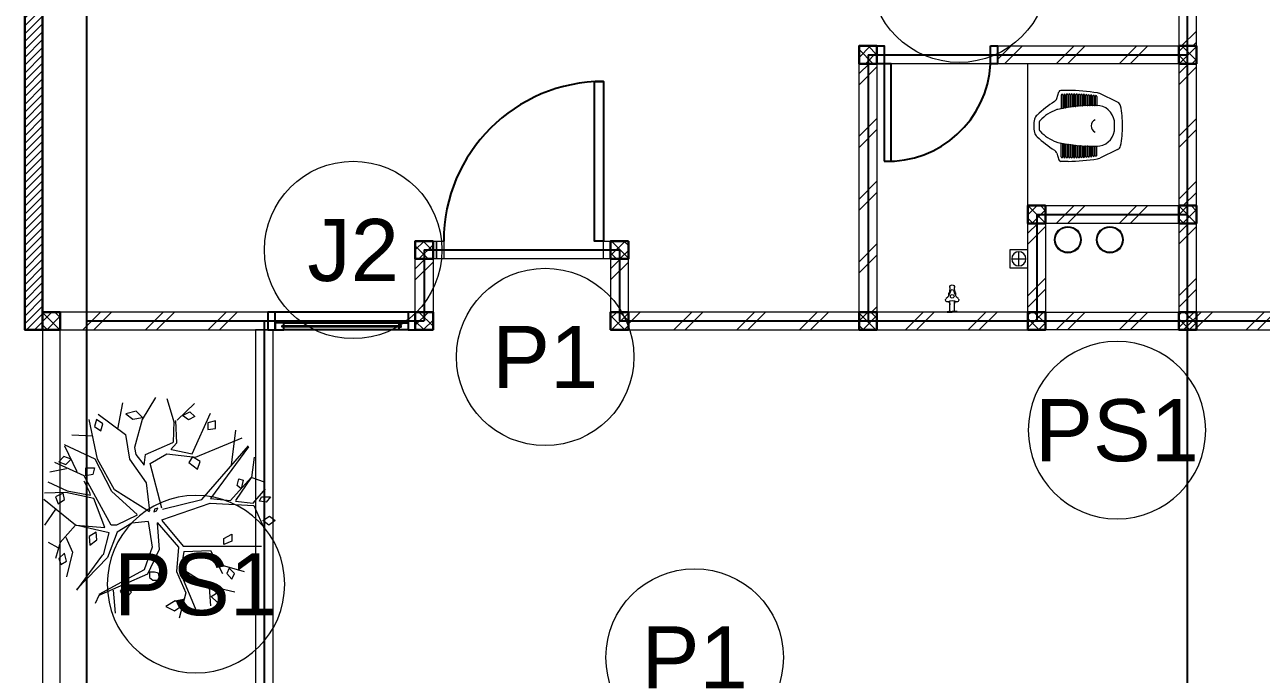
# Model space of a CAD drawing. Header units: millimetres. Extents: x -108 to 357, y -17 to 192.
# Drawn here: x -3.8 to 3.16, y 95.57 to 99.23 of the extents above; entities that cross this region are included whole.
import ezdxf
from ezdxf.enums import TextEntityAlignment as Align

# ---------------------------------------------------------------- set-up
doc = ezdxf.new("R2010")
doc.units = ezdxf.units.MM
for name, color, linetype, lineweight in [('ars', 11, 'Continuous', 0), ('KACA', 151, 'Continuous', 5), ('KOL', 1, 'Continuous', 30), ('KOLOM', 4, 'Continuous', 9), ('lan', 7, 'Continuous', 15), ('NOT', 7, 'Continuous', 20), ('POHON', 62, 'Continuous', 5), ('SANITAIR', 15, 'Continuous', 9), ('tem', 5, 'Continuous', 20)]:
    doc.layers.add(name, color=color, linetype=linetype, lineweight=lineweight)
doc.layers.add('as', color=1, linetype='Continuous', plot=False)
doc.layers.add('Kusen', color=30, linetype='Continuous')
doc.styles.add('ATTR', font='romans.shx', dxfattribs={"width": 0.8, "height": 0.56})
doc.styles.add('S', font='simplex', dxfattribs={"width": 0.75})
doc.styles.get("Standard").update_dxf_attribs({"font": 'arial.ttf'})

# ---------------------------------------------------------------- blocks, each defined once
blk = doc.blocks.new('K 10.10')
at = {"layer": 'ars'}
h = blk.add_hatch(dxfattribs=at)
h.set_pattern_fill('_USER', color=256, scale=0.05, angle=45, double=1, pattern_type=0)
h.set_pattern_definition([(45, (0, 0), (-0.035355339, 0.035355339), []), (135, (0, 0), (-0.035355339, -0.035355339), [])])
h.paths.add_polyline_path([(1560.5383, 1380.4069), (1560.6383, 1380.4069), (1560.6383, 1380.5069), (1560.5383, 1380.5069)])
at = {"layer": 'KOL'}
blk.add_lwpolyline([(1560.5383, 1380.4069), (1560.6383, 1380.4069), (1560.6383, 1380.5069), (1560.5383, 1380.5069)], close=True, dxfattribs=at)
blk = doc.blocks.new('typikal-1a')
at = {"layer": 'as'}
blk.add_line((0, 5.5), (1.9, 5.5), dxfattribs=at)
at = {"layer": 'tem'}
for points in [[(1.02, 5.45), (0.05, 5.45), (0.05, 5.55), (1.02, 5.55)], [(0.05, 2.85), (-0.05, 2.85), (-0.05, 5.45), (0.05, 5.45)]]:
    blk.add_lwpolyline(points, close=True, dxfattribs=at)
at = {"layer": 'KOLOM', "extrusion": (0, 0, -1), "zscale": -1}
blk.add_blockref('K 10.10', (-1560.5883, -1374.9569), dxfattribs=at)
blk = doc.blocks.new('bola-3')
at = {"layer": 'POHON'}
for p, q in [((-0.045, 2.245), (-0.318, 1.803)), ((-0.799, 1.609), (-0.703, 2.138)), ((0.177, 2.226), (0.328, 1.732)), ((0.387, 1.789), (0.731, 2.125)), ((-1.212, 1.009), (-1.377, 1.803)), ((-1.198, 1.908), (-0.648, 1.503)), ((-0.318, 1.803), (-0.469, 1.238)), ((0.315, 1.344), (0.328, 1.767)), ((0.356, 1.785), (0.37, 1.327)), ((0.686, 1.115), (1.057, 1.926)), ((-0.648, 1.503), (-0.566, 1.009)), ((1.553, 1.591), (1.47, 0.886)), ((-1.253, 1.009), (-1.872, 1.291)), ((-1.872, 1.274), (-1.625, 0.762)), ((-1.308, 1.468), (-1.721, 1.485)), ((-0.469, 1.238), (-0.442, 1.097)), ((-0.249, 1.097), (0.301, 1.344)), ((0.37, 1.327), (0.26, 1.203)), ((0.755, 1.044), (1.69, 1.432)), ((0.879, 0.198), (1.814, 1.274)), ((1.814, 1.256), (1.057, 0.216)), ((-0.923, 0.357), (-1.253, 1.009)), ((-0.868, 0.392), (-1.212, 1.009)), ((-0.566, 1.009), (-0.236, 0.533)), ((-0.442, 1.097), (-0.277, 0.886)), ((-0.277, 0.886), (-0.249, 1.097)), ((-0.153, 0.921), (0.177, 1.115)), ((0.177, 1.115), (0.755, 1.044)), ((0.273, 1.203), (0.686, 1.115)), ((1.883, 0.639), (1.938, 1.044)), ((-1.831, 0.815), (-2.161, 0.745)), ((-1.473, 0.674), (-2.065, 0.939)), ((0.081, 0.022), (-0.153, 0.921)), ((-2.202, 0.551), (-1.817, 0.374)), ((-0.937, -0.313), (-1.473, 0.674)), ((-1.363, 0.339), (-1.473, 0.568)), ((-0.236, 0.533), (-0.167, -0.031)), ((1.456, 0.18), (1.869, 0.639)), ((1.869, 0.639), (1.553, 0.18)), ((1.883, 0.639), (2.13, 0.551)), ((-1.845, 0.339), (-2.271, 0.322)), ((-1.281, 0.216), (-1.845, 0.339)), ((-1.817, 0.374), (-1.35, 0.286)), ((-1.35, 0.286), (-1.363, 0.339)), ((-0.414, -0.102), (-0.923, 0.357)), ((-0.167, -0.049), (-0.868, 0.392)), ((1.91, 0.128), (2.158, 0.41)), ((-1.652, -0.313), (-2.285, 0.198)), ((-2.051, 0.004), (-2.271, -0.313)), ((-1.061, -0.366), (-1.281, 0.216)), ((0.081, -0.207), (1.044, 0.128)), ((0.095, 0.004), (0.879, 0.198)), ((1.044, 0.128), (1.924, 0.075)), ((1.057, 0.216), (1.456, 0.18)), ((1.553, 0.163), (1.91, 0.128)), ((1.924, 0.075), (2.144, -0.419)), ((-0.414, -0.119), (-0.827, -0.313)), ((-0.194, -0.243), (-0.524, -0.278)), ((-0.194, -0.243), (-0.112, -0.754)), ((0.081, -0.225), (0.507, -0.736)), ((-1.652, -0.313), (-1.955, -0.666)), ((-0.978, -0.472), (-1.652, -0.313)), ((-1.639, -0.313), (-1.061, -0.366)), ((-1.088, -0.913), (-0.978, -0.472)), ((-0.813, -0.454), (-1.006, -0.966)), ((-0.827, -0.313), (-0.937, -0.313)), ((-0.524, -0.278), (-0.813, -0.454)), ((-0.015, -0.26), (0.411, -0.754)), ((-0.015, -0.278), (0.026, -0.807)), ((-1.996, -0.772), (-2.189, -0.666)), ((-1.955, -0.666), (-2.051, -0.983)), ((-1.845, -0.56), (-1.707, -0.86)), ((0.507, -0.736), (2.075, -0.736)), ((-1.707, -0.86), (-1.831, -1.354)), ((-1.625, -1.618), (-1.102, -0.913)), ((-1.006, -0.966), (-1.625, -1.6)), ((-0.112, -0.754), (-0.277, -1.213)), ((0.026, -0.807), (-0.208, -1.301)), ((0.411, -0.754), (0.37, -1.248)), ((0.521, -0.842), (0.466, -1.177)), ((0.521, -0.842), (1.057, -0.825)), ((1.057, -0.825), (1.291, -1.283)), ((-0.277, -1.213), (-1.185, -1.706)), ((0.466, -1.177), (1.03, -1.53)), ((1.195, -1.089), (1.731, -1.248)), ((-0.208, -1.301), (-1.185, -1.724)), ((0.37, -1.248), (0.562, -1.671)), ((0.438, -1.248), (0.782, -2.059)), ((0.452, -1.265), (1.03, -1.565)), ((-1.185, -1.724), (-1.253, -1.883)), ((-0.896, -1.618), (-0.854, -2.077)), ((0.562, -1.671), (0.425, -2.182)), ((1.03, -1.53), (1.539, -1.653)), ((1.03, -1.565), (1.057, -1.936))]:
    blk.add_line(p, q, dxfattribs=at)
for points in [[(-1.226, 1.803), (-1.267, 1.662), (-1.143, 1.573), (-1.102, 1.715)], [(-0.435, 1.966), (-0.641, 1.913), (-0.504, 1.807), (-0.311, 1.842)], [(0.49, 1.882), (0.641, 1.953), (0.738, 1.864), (0.614, 1.794)], [(1.155, 1.778), (1.001, 1.734), (1.001, 1.602), (1.155, 1.624)], [(-1.735, 1.009), (-1.886, 1.062), (-1.982, 0.956), (-1.845, 0.903)], [(0.691, 1.051), (0.622, 0.941), (0.794, 0.809), (0.846, 0.963)], [(-1.441, 0.676), (-1.441, 0.831), (-1.269, 0.831), (-1.303, 0.698)], [(1.671, 0.412), (1.585, 0.478), (1.62, 0.61), (1.706, 0.588)], [(-1.9, 0.322), (-2.051, 0.251), (-1.996, 0.11), (-1.872, 0.198)], [(2.034, 0.163), (2.075, 0.251), (2.254, 0.251), (2.171, 0.145)], [(-0.002, 0.022), (-0.07, 0.004), (-0.084, -0.049), (-0.029, -0.031)], [(2.099, -0.225), (2.237, -0.137), (2.347, -0.225), (2.223, -0.313)], [(-1.236, -0.454), (-1.374, -0.543), (-1.36, -0.719), (-1.222, -0.613)], [(1.319, -0.706), (1.319, -0.582), (1.484, -0.494), (1.484, -0.635)], [(-1.872, -0.878), (-1.982, -0.983), (-1.941, -1.107), (-1.831, -1.036)], [(1.43, -1.175), (1.379, -1.285), (1.482, -1.396), (1.534, -1.285)], [(-0.167, -1.261), (-0.167, -1.367), (-0.098, -1.42), (0.04, -1.42), (0.012, -1.279), (-0.07, -1.261)], [(-0.667, -1.528), (-0.753, -1.638), (-0.65, -1.792), (-0.53, -1.66)], [(1.069, -1.748), (1.173, -1.682), (1.293, -1.792), (1.19, -1.858)], [(0.485, -1.924), (0.347, -1.836), (0.158, -1.947), (0.33, -2.035)]]:
    blk.add_lwpolyline(points, close=True, dxfattribs=at)
at = {"layer": 'POHON', "style": 'ATTR', "width": 0.8, "flags": 9}
blk.add_attdef('ESTCODE', (-0.07, 0.004), '', height=0.00000926, dxfattribs=at)
blk = doc.blocks.new('KRAN ATAS')
for p, q in [((-0.0198, 0), (0, 0)), ((-0.0198, -0.0015), (-0.0198, 0)), ((0.0198, 0), (0, 0)), ((0.0198, -0.0015), (0.0198, 0)), ((-0.0193, -0.002), (0, -0.002)), ((-0.0087, -0.006), (-0.0087, -0.0441)), ((0.0193, -0.002), (0, -0.002)), ((0.0087, -0.006), (0.0087, -0.0441))]:
    blk.add_line(p, q)
for centre, radius, start, end in [((-0.0191, -0.047), 0.00682, 147.2603, 232.4214), ((-0.0188, -0.0464), 0.00682, 67.5786, 152.7397), ((-0.0193, -0.0015), 0.0005, 180, 270), ((0, -0.0187), 0.0268, 232.9628, 307.0372), ((-0.0127, -0.006), 0.004, 0, 90), ((0.0743, -0.0604), 0.0878, 163.7486, 168.4446), ((-0.0388, -0.0275), 0.03, 343.7486, 0), ((0.0127, -0.006), 0.004, 90, 180), ((0.0388, -0.0275), 0.03, 180, 196.2514), ((-0.0743, -0.0604), 0.0878, 11.5554, 16.2514), ((0.0188, -0.0464), 0.00682, 27.2603, 112.4214), ((0.0193, -0.0015), 0.0005, 270, 0), ((0.0191, -0.047), 0.00682, 307.5786, 32.7397), ((-0.0514, -0.0871), 0.0447, 7.4918, 50.9581), ((0.0743, -0.0604), 0.0878, 182.0552, 189.0251), ((-0.0892, -0.0965), 0.08, 0.3555, 16.2023), ((-0.0004, -0.0965), 0.0088, 176.8553, 272.6444), ((-0.0004, -0.0613), 0.0068, 86.5771, 273.4229), ((-0.0003, -0.0804), 0.00682, 187.5786, 272.7397), ((0.0004, -0.0613), 0.0068, 266.5771, 93.4229), ((0.0003, -0.0804), 0.00682, 267.2603, 352.4214), ((0.0004, -0.0965), 0.0088, 267.3556, 3.1447), ((0.0514, -0.0871), 0.0447, 129.0419, 172.5082), ((0.0892, -0.0965), 0.08, 163.7977, 179.6445), ((-0.0743, -0.0604), 0.0878, 350.9749, 357.9448)]:
    blk.add_arc(centre, radius, start, end)
blk = doc.blocks.new('AVOOR')
blk.add_lwpolyline([(-21.8185, -71.5914), (-21.9185, -71.5914), (-21.9185, -71.4914), (-21.8185, -71.4914)], close=True)
for points in [[(-21.8685, -71.5014), (-21.8685, -71.5814)], [(-21.9085, -71.5414), (-21.8285, -71.5414)]]:
    blk.add_lwpolyline(points)
blk.add_circle((-21.8685, -71.5414), 0.04)
blk = doc.blocks.new('CL J D')
for p, q in [((0.0275, 0.1273), (0.1283, 0.1756)), ((0.145, 0.1598), (0.145, 0.1109)), ((0.1539, 0.1598), (0.1539, 0.1111)), ((0.1587, 0.1615), (0.1587, 0.1111)), ((0.1676, 0.1615), (0.1676, 0.1111)), ((0.1723, 0.1631), (0.1723, 0.1111)), ((0.1812, 0.1631), (0.1812, 0.1109)), ((0.186, 0.1645), (0.186, 0.1109)), ((0.1949, 0.1645), (0.1949, 0.1105)), ((0.1996, 0.1657), (0.1996, 0.1105)), ((0.2085, 0.1657), (0.2085, 0.11)), ((0.2133, 0.1667), (0.2133, 0.11)), ((0.2222, 0.1667), (0.2222, 0.1092)), ((0.2269, 0.1676), (0.2269, 0.1092)), ((0.2358, 0.1676), (0.2358, 0.1082)), ((0.2406, 0.1682), (0.2406, 0.1082)), ((0.2495, 0.1682), (0.2495, 0.107)), ((0.2542, 0.1687), (0.2542, 0.107)), ((0.2631, 0.1687), (0.2631, 0.1056)), ((0.2679, 0.169), (0.2679, 0.1056)), ((0.2768, 0.169), (0.2768, 0.104)), ((0.2815, 0.1692), (0.2815, 0.104)), ((0.2904, 0.1692), (0.2904, 0.1022)), ((0.2952, 0.1691), (0.2952, 0.1022)), ((0.3041, 0.1691), (0.3041, 0.1003)), ((0.306, 0.1938), (0.3479, 0.1938)), ((0.3088, 0.1689), (0.3088, 0.1003)), ((0.3177, 0.1689), (0.3177, 0.0981)), ((0.3225, 0.1685), (0.3225, 0.0981)), ((0.3314, 0.1685), (0.3314, 0.0957)), ((0.3361, 0.1679), (0.3361, 0.0957)), ((0.345, 0.1679), (0.345, 0.093)), ((0.3709, 0.1476), (0.3594, 0.1853)), ((0.145, -0.1722), (0.145, -0.1234)), ((0.1539, -0.1722), (0.1539, -0.1236)), ((0.1587, -0.174), (0.1587, -0.1236)), ((0.1676, -0.174), (0.1676, -0.1236)), ((0.1723, -0.1756), (0.1723, -0.1236)), ((0.1812, -0.1756), (0.1812, -0.1234)), ((0.186, -0.177), (0.186, -0.1234)), ((0.1949, -0.177), (0.1949, -0.123)), ((0.1996, -0.1782), (0.1996, -0.123)), ((0.2085, -0.1782), (0.2085, -0.1224)), ((0.2133, -0.1792), (0.2133, -0.1224)), ((0.2222, -0.1792), (0.2222, -0.1216)), ((0.2269, -0.18), (0.2269, -0.1216)), ((0.2358, -0.18), (0.2358, -0.1206)), ((0.2406, -0.1807), (0.2406, -0.1206)), ((0.2495, -0.1807), (0.2495, -0.1195)), ((0.2542, -0.1812), (0.2542, -0.1195)), ((0.2631, -0.1812), (0.2631, -0.1181)), ((0.2679, -0.1815), (0.2679, -0.1181)), ((0.2768, -0.1815), (0.2768, -0.1165)), ((0.2815, -0.1816), (0.2815, -0.1165)), ((0.2904, -0.1816), (0.2904, -0.1147)), ((0.2952, -0.1816), (0.2952, -0.1147)), ((0.3041, -0.1816), (0.3041, -0.1127)), ((0.3088, -0.1813), (0.3088, -0.1127)), ((0.3177, -0.1813), (0.3177, -0.1105)), ((0.3225, -0.1809), (0.3225, -0.1105)), ((0.3314, -0.1809), (0.3314, -0.1081)), ((0.3361, -0.1803), (0.3361, -0.1081)), ((0.345, -0.1803), (0.345, -0.1055)), ((0.0275, -0.1398), (0.1283, -0.188)), ((0.306, -0.2062), (0.3479, -0.2062)), ((0.3709, -0.16), (0.3594, -0.1977))]:
    blk.add_line(p, q)
for centre, radius, start, end in [((0.1462, 0.1381), 0.0415, 97.43664, 115.58841), ((0.3183, -0.8979), 1.0917, 90.64465, 99.35641), ((0.1495, 0.1598), 0.00445, 0, 180), ((0.1631, 0.1615), 0.00445, 0, 180), ((0.1768, 0.1631), 0.00445, 0, 180), ((0.1904, 0.1645), 0.00445, 0, 180), ((0.2041, 0.1657), 0.00445, 0, 180), ((0.2177, 0.1667), 0.00445, 0, 180), ((0.2314, 0.1676), 0.00445, 0, 180), ((0.245, 0.1682), 0.00445, 0, 180), ((0.2587, 0.1687), 0.00445, 0, 180), ((0.2723, 0.169), 0.00445, 0, 180), ((0.286, 0.1692), 0.00445, 0, 180), ((0.2996, 0.1691), 0.00445, 0, 180), ((0.3133, 0.1689), 0.00445, 0, 180), ((0.3269, 0.1685), 0.00445, 0, 180), ((0.3406, 0.1679), 0.00445, 0, 180), ((0.3479, 0.1818), 0.012, 16.98371, 90), ((0.3992, 0.1563), 0.0297, 196.98371, 236.58705), ((0.5098, 0), 0.5098, 167.907, 180.70014), ((0.0403, 0.1006), 0.0297, 115.58841, 167.907), ((0.1458, 0.0077), 0.1009, 89.36458, 171.9631), ((0.1427, 0.1109), 0.00237, 271.71865, 0), ((0.1639, -0.8282), 0.9369, 77.60377, 91.04193), ((0.1563, 0.1111), 0.00237, 180, 0), ((0.17, 0.1111), 0.00237, 180, 0), ((0.1836, 0.1109), 0.00237, 180, 0), ((0.1973, 0.1105), 0.00237, 180, 0), ((0.2109, 0.11), 0.00237, 180, 0), ((0.2246, 0.1092), 0.00237, 180, 0), ((0.2382, 0.1082), 0.00237, 180, 0), ((0.2519, 0.107), 0.00237, 180, 0), ((0.2655, 0.1056), 0.00237, 180, 0), ((0.2792, 0.104), 0.00237, 180, 0), ((0.2928, 0.1022), 0.00237, 180, 0), ((0.3064, 0.1003), 0.00237, 180, 0), ((0.3201, 0.0981), 0.00237, 180, 0), ((0.3337, 0.0957), 0.00237, 180, 0), ((0.3474, 0.093), 0.00237, 180, 258.7357), ((0.3518, 0.0291), 0.0593, 68.96955, 77.12628), ((0.2831, -0.1497), 0.2509, 43.87855, 68.96955), ((-0.0629, -0.5443), 0.8096, 47.75416, 56.58705), ((0.1995, 0.0001), 0.1551, 171.9445, 182.3259), ((0.1409, -0.0052), 0.0359, 358.3993, 69.7102), ((0.4511, 0.0118), 0.0178, 9.30537, 43.87855), ((0.3402, -0.0063), 0.1302, 0.0418, 9.30537), ((0.4495, 0.0199), 0.0475, 13.4838, 47.75416), ((0.3402, -0.0063), 0.1598, 0.03404, 13.4838), ((0.5098, -0.0125), 0.5098, 179.29986, 192.093), ((0.1995, -0.0125), 0.1551, 177.6741, 188.0555), ((0.1458, -0.0202), 0.1009, 188.0369, 270.63542), ((0.1409, -0.0072), 0.0359, 290.2898, 1.6007), ((0.2831, 0.1372), 0.2509, 291.03045, 316.12145), ((-0.0629, 0.5318), 0.8096, 303.41295, 312.24584), ((0.4511, -0.0243), 0.0178, 316.12145, 350.69463), ((0.3402, -0.0061), 0.1302, 350.69463, 359.9582), ((0.4495, -0.0323), 0.0475, 312.24584, 346.5162), ((0.3402, -0.0061), 0.1598, 346.5162, 359.96596), ((0.0403, -0.113), 0.0297, 192.093, 244.41159), ((0.1427, -0.1234), 0.00237, 0, 88.28135), ((0.1639, 0.8157), 0.9369, 268.95807, 282.39623), ((0.1563, -0.1236), 0.00237, 0, 180), ((0.17, -0.1236), 0.00237, 0, 180), ((0.1836, -0.1234), 0.00237, 0, 180), ((0.1973, -0.123), 0.00237, 0, 180), ((0.2109, -0.1224), 0.00237, 0, 180), ((0.2246, -0.1216), 0.00237, 0, 180), ((0.2382, -0.1206), 0.00237, 0, 180), ((0.2519, -0.1195), 0.00237, 0, 180), ((0.2655, -0.1181), 0.00237, 0, 180), ((0.2792, -0.1165), 0.00237, 0, 180), ((0.2928, -0.1147), 0.00237, 0, 180), ((0.3064, -0.1127), 0.00237, 0, 180), ((0.3201, -0.1105), 0.00237, 0, 180), ((0.3337, -0.1081), 0.00237, 0, 180), ((0.3474, -0.1055), 0.00237, 101.2643, 180), ((0.3518, -0.0415), 0.0593, 282.87372, 291.03045), ((0.1462, -0.1506), 0.0415, 244.41159, 262.56336), ((0.3183, 0.8854), 1.0917, 260.64359, 269.35535), ((0.1495, -0.1722), 0.00445, 180, 0), ((0.1631, -0.174), 0.00445, 180, 0), ((0.1768, -0.1756), 0.00445, 180, 0), ((0.1904, -0.177), 0.00445, 180, 0), ((0.2041, -0.1782), 0.00445, 180, 0), ((0.2177, -0.1792), 0.00445, 180, 0), ((0.2314, -0.18), 0.00445, 180, 0), ((0.245, -0.1807), 0.00445, 180, 0), ((0.2587, -0.1812), 0.00445, 180, 0), ((0.2723, -0.1815), 0.00445, 180, 0), ((0.286, -0.1816), 0.00445, 180, 0), ((0.2996, -0.1816), 0.00445, 180, 0), ((0.3133, -0.1813), 0.00445, 180, 0), ((0.3269, -0.1809), 0.00445, 180, 0), ((0.3406, -0.1803), 0.00445, 180, 0), ((0.3479, -0.1942), 0.012, 270, 343.01629), ((0.3992, -0.1687), 0.0297, 123.41295, 163.01629)]:
    blk.add_arc(centre, radius, start, end)
blk = doc.blocks.new('P.60')
at = {"layer": 'Kusen'}
for points in [[(1472.8348, 997.5354), (1472.8748, 997.5354), (1472.8748, 997.4354), (1472.8348, 997.4354)], [(1473.4748, 997.5354), (1473.5148, 997.5354), (1473.5148, 997.4354), (1473.4748, 997.4354)], [(1472.8748, 996.8854), (1472.9148, 996.8854), (1472.9148, 997.4354), (1472.8748, 997.4354)]]:
    blk.add_lwpolyline(points, close=True, dxfattribs=at)
blk.add_arc((1472.8948, 997.4658), 0.5808, 268.02661, 356.99428, dxfattribs=at)
blk = doc.blocks.new('P-90')
at = {"layer": 'Kusen'}
blk.add_lwpolyline([(374.6908, -21.5979), (374.7408, -21.5979), (374.7408, -22.4979), (374.6908, -22.4979)], close=True, dxfattribs=at)
at = {"layer": 'Kusen', "lineweight": 9}
for points in [[(373.8008, -22.4979), (373.8408, -22.4979), (373.8408, -22.5979), (373.8008, -22.5979)], [(374.7408, -22.4979), (374.7808, -22.4979), (374.7808, -22.5979), (374.7408, -22.5979)]]:
    blk.add_lwpolyline(points, close=True, dxfattribs=at)
at = {"layer": 'Kusen'}
blk.add_arc((374.7408, -22.4979), 0.9, 90, 180, dxfattribs=at)
blk = doc.blocks.new('T. J2')
at = {"layer": 'KACA', "color": 141}
blk.add_lwpolyline([(-0.3792, 0.0775), (0.2908, 0.0775), (0.2908, 0.0825), (-0.3792, 0.0825)], close=True, dxfattribs=at)
at = {"layer": 'Kusen'}
for p, q in [((-0.3692, 0.1), (0.2808, 0.1)), ((-0.4192, 0), (0.3308, 0)), ((0.2808, 0.06), (-0.3692, 0.06))]:
    blk.add_line(p, q, dxfattribs=at)
for points in [[(-0.4592, 0), (-0.4192, 0), (-0.4192, 0.1), (-0.4592, 0.1)], [(0.3308, 0), (0.3708, 0), (0.3708, 0.1), (0.3308, 0.1)]]:
    blk.add_lwpolyline(points, close=True, dxfattribs=at)
for points in [[(-0.3692, 0.0775), (-0.3692, 0.06), (-0.4192, 0.06), (-0.4192, 0.1), (-0.3692, 0.1), (-0.3692, 0.0825), (-0.3792, 0.0825), (-0.3792, 0.0775), (-0.3692, 0.0775)], [(0.2808, 0.0775), (0.2808, 0.06), (0.3308, 0.06), (0.3308, 0.1), (0.2808, 0.1), (0.2808, 0.0825), (0.2908, 0.0825), (0.2908, 0.0775), (0.2808, 0.0775)]]:
    blk.add_lwpolyline(points, dxfattribs=at)
blk = doc.blocks.new('A-4')
at = {"layer": 'ars'}
h = blk.add_hatch(dxfattribs=at)
h.set_pattern_fill('ANSI31', color=256, scale=0.25, angle=180, style=0)
h.set_pattern_definition([(225, (-37.55, 7.8), (0.02209709, -0.02209709), [])])
h.paths.add_polyline_path([(-36.785, 13.6), (-37.45, 13.6), (-37.55, 13.6), (-37.55, 7.8), (-37.45, 7.8), (-37.45, 13.5), (-36.785, 13.5)])
h = blk.add_hatch(dxfattribs=at)
h.set_pattern_fill('TEMBOK', color=256, scale=0.25)
h.set_pattern_definition([(45, (3.4328, -4.82464), (-0.1767767, 0.1767767), []), (45, (3.4953, -4.82464), (-0.1767767, 0.1767767), [])])
h.paths.add_polyline_path([(-30.95, 9.4), (-31.05, 9.4), (-31.05, 10.5), (-30.95, 10.5)])
h = blk.add_hatch(dxfattribs=at)
h.set_pattern_fill('TEMBOK', color=256, scale=0.25)
h.set_pattern_definition([(45, (4.3128, -1.92464), (-0.1767767, 0.1767767), []), (45, (4.3753, -1.92464), (-0.1767767, 0.1767767), [])])
h.paths.add_polyline_path([(-32.07, 9.3), (-31.05, 9.3), (-31.05, 9.4), (-32.07, 9.4)])
h = blk.add_hatch(dxfattribs=at)
h.set_pattern_fill('TEMBOK', color=256, scale=0.25)
h.set_pattern_definition([(45, (1.6328, -6.02464), (-0.1767767, 0.1767767), []), (45, (1.6953, -6.02464), (-0.1767767, 0.1767767), [])])
h.paths.add_polyline_path([(-32.75, 7.9), (-32.85, 7.9), (-32.85, 9.3), (-32.75, 9.3)])
h = blk.add_hatch(dxfattribs=at)
h.set_pattern_fill('TEMBOK', color=256, scale=0.25)
h.set_pattern_definition([(45, (3.4328, -6.02464), (-0.1767767, 0.1767767), []), (45, (3.4953, -6.02464), (-0.1767767, 0.1767767), [])])
h.paths.add_polyline_path([(-30.95, 8.5), (-31.05, 8.5), (-31.05, 9.3), (-30.95, 9.3)])
h = blk.add_hatch(dxfattribs=at)
h.set_pattern_fill('TEMBOK', color=256, scale=0.25)
h.set_pattern_definition([(45, (4.3128, -2.82464), (-0.1767767, 0.1767767), []), (45, (4.3753, -2.82464), (-0.1767767, 0.1767767), [])])
h.paths.add_polyline_path([(-31.8, 8.4), (-31.05, 8.4), (-31.05, 8.5), (-31.8, 8.5)])
h = blk.add_hatch(dxfattribs=at)
h.set_pattern_fill('TEMBOK', color=256, scale=0.25)
h.set_pattern_definition([(45, (2.5828, -6.92464), (-0.1767767, 0.1767767), []), (45, (2.6453, -6.92464), (-0.1767767, 0.1767767), [])])
h.paths.add_polyline_path([(-31.8, 7.9), (-31.9, 7.9), (-31.9, 8.4), (-31.8, 8.4)])
h = blk.add_hatch(dxfattribs=at)
h.set_pattern_fill('TEMBOK', color=256, scale=0.25)
h.set_pattern_definition([(45, (3.4328, -6.92464), (-0.1767767, 0.1767767), []), (45, (3.4953, -6.92464), (-0.1767767, 0.1767767), [])])
h.paths.add_polyline_path([(-30.95, 7.9), (-31.05, 7.9), (-31.05, 8.4), (-30.95, 8.4)])
h = blk.add_hatch(dxfattribs=at)
h.set_pattern_fill('TEMBOK', color=256, scale=0.25)
h.set_pattern_definition([(45, (-0.8672, -7.12464), (-0.1767767, 0.1767767), []), (45, (-0.8047, -7.12464), (-0.1767767, 0.1767767), [])])
h.paths.add_polyline_path([(-35.25, 7.9), (-35.35, 7.9), (-35.35, 8.2), (-35.25, 8.2)])
h = blk.add_hatch(dxfattribs=at)
h.set_pattern_fill('TEMBOK', color=256, scale=0.25)
h.set_pattern_definition([(45, (0.2328, -7.12464), (-0.1767767, 0.1767767), []), (45, (0.2953, -7.12464), (-0.1767767, 0.1767767), [])])
h.paths.add_polyline_path([(-34.15, 7.9), (-34.25, 7.9), (-34.25, 8.2), (-34.15, 8.2)])
h = blk.add_hatch(dxfattribs=at)
h.set_pattern_fill('TEMBOK', color=256, scale=0.25)
h.set_pattern_definition([(45, (-0.8172, -3.42464), (-0.1767767, 0.1767767), []), (45, (-0.7547, -3.42464), (-0.1767767, 0.1767767), [])])
h.paths.add_polyline_path([(-37.35, 7.8), (-36.18, 7.8), (-36.18, 7.9), (-37.35, 7.9)])
h = blk.add_hatch(dxfattribs=at)
h.set_pattern_fill('TEMBOK', color=256, scale=0.25)
h.set_pattern_definition([(45, (2.5128, -3.42464), (-0.1767767, 0.1767767), []), (45, (2.5753, -3.42464), (-0.1767767, 0.1767767), [])])
h.paths.add_polyline_path([(-34.15, 7.8), (-32.85, 7.8), (-32.85, 7.9), (-34.15, 7.9)])
h = blk.add_hatch(dxfattribs=at)
h.set_pattern_fill('TEMBOK', color=256, scale=0.25)
h.set_pattern_definition([(45, (3.4628, -3.42464), (-0.1767767, 0.1767767), []), (45, (3.5253, -3.42464), (-0.1767767, 0.1767767), [])])
h.paths.add_polyline_path([(-32.75, 7.8), (-31.9, 7.8), (-31.9, 7.9), (-32.75, 7.9)])
h = blk.add_hatch(dxfattribs=at)
h.set_pattern_fill('TEMBOK', color=256, scale=0.25)
h.set_pattern_definition([(45, (4.3128, -3.42464), (-0.1767767, 0.1767767), []), (45, (4.3753, -3.42464), (-0.1767767, 0.1767767), [])])
h.paths.add_polyline_path([(-31.8, 7.8), (-31.05, 7.8), (-31.05, 7.9), (-31.8, 7.9)])
h = blk.add_hatch(dxfattribs=at)
h.set_pattern_fill('TEMBOK', color=256, scale=0.25)
h.set_pattern_definition([(45, (5.3828, -3.42464), (-0.1767767, 0.1767767), []), (45, (5.4453, -3.42464), (-0.1767767, 0.1767767), [])])
h.paths.add_polyline_path([(-31.15, 7.8), (-29.98, 7.8), (-29.98, 7.9), (-31.15, 7.9)])
for centre, radius in [((-31.674, 8.3078), 0.075), ((-31.674, 8.3078), 0.071), ((-31.4375, 8.3078), 0.075), ((-31.4375, 8.3078), 0.071)]:
    blk.add_circle(centre, radius, dxfattribs=at)
at = {"layer": 'as'}
for p, q in [((-37.2, 0.25), (-37.2, 13.35)), ((-31, 0.25), (-31, 13.35)), ((-32.8, 9.35), (-32.8, 7.85)), ((-32.8, 9.35), (-31, 9.35)), ((-31.85, 8.45), (-31.85, 7.85)), ((-31.85, 8.45), (-31, 8.45)), ((-35.3, 8.25), (-35.3, 7.85)), ((-35.3, 8.25), (-34.2, 8.25)), ((-34.2, 8.25), (-34.2, 7.85)), ((-37.2, 7.85), (-35.3, 7.85)), ((-36.2, 5.75), (-36.2, 7.85)), ((-34.2, 7.85), (-31, 7.85))]:
    blk.add_line(p, q, dxfattribs=at)
at = {"layer": 'KOL'}
blk.add_lwpolyline([(-36.785, 13.6), (-37.45, 13.6), (-37.55, 13.6), (-37.55, 7.8), (-37.45, 7.8), (-37.45, 13.5), (-36.785, 13.5), (-36.785, 13.6)], dxfattribs=at)
at = {"layer": 'lan'}
for p, q in [((-32.11, 9.3), (-32.67, 9.3)), ((-31.9, 8.5), (-31.9, 9.3)), ((-34.29, 8.2), (-35.19, 8.2))]:
    blk.add_line(p, q, dxfattribs=at)
for points in [[(-37.45, 5.8), (-37.35, 5.8), (-37.35, 7.8), (-37.45, 7.8)], [(-36.25, 5.8), (-36.15, 5.8), (-36.15, 7.8), (-36.25, 7.8)]]:
    blk.add_lwpolyline(points, close=True, dxfattribs=at)
at = {"layer": 'tem'}
for points in [[(-32.07, 9.4), (-31.05, 9.4), (-31.05, 9.3), (-32.07, 9.3)], [(-32.75, 7.9), (-32.85, 7.9), (-32.85, 9.3), (-32.75, 9.3)], [(-31.8, 8.5), (-31.05, 8.5), (-31.05, 8.4), (-31.8, 8.4)], [(-31.8, 7.9), (-31.9, 7.9), (-31.9, 8.4), (-31.8, 8.4)], [(-35.23, 8.2), (-35.25, 8.2), (-35.25, 8.3), (-35.23, 8.3)], [(-35.25, 7.9), (-35.35, 7.9), (-35.35, 8.2), (-35.25, 8.2)], [(-34.25, 7.9), (-34.15, 7.9), (-34.15, 8.2), (-34.25, 8.2)], [(-36.18, 7.9), (-37.35, 7.9), (-37.35, 7.8), (-36.18, 7.8)], [(-34.15, 7.8), (-32.85, 7.8), (-32.85, 7.9), (-34.15, 7.9)], [(-32.75, 7.8), (-31.9, 7.8), (-31.9, 7.9), (-32.75, 7.9)], [(-31.05, 7.8), (-31.8, 7.8), (-31.8, 7.9), (-31.05, 7.9)]]:
    blk.add_lwpolyline(points, close=True, dxfattribs=at)
at = {"layer": 'KOLOM', "extrusion": (0, 0, -1), "xscale": -1, "zscale": -1, "rotation": 180}
for p in [(-1527.7883, 1389.8069), (-1529.5883, 1389.8069), (-1528.7383, 1388.9069), (-1529.5883, 1388.9069), (-1525.2883, 1388.7069), (-1526.3883, 1388.7069), (-1523.1883, 1388.3069), (-1525.2883, 1388.3069), (-1526.3883, 1388.3069), (-1527.7883, 1388.3069), (-1528.7383, 1388.3069), (-1529.5883, 1388.3069)]:
    blk.add_blockref('K 10.10', p, dxfattribs=at)
at = {"layer": 'KOLOM', "rotation": 180}
blk.add_blockref('K 10.10', (1529.5883, 1388.3069), dxfattribs=at)
at = {"layer": 'Kusen'}
for name, p in [('P.60', (-1505.5848, -988.1354)), ('P-90', (-409.0308, 30.7979))]:
    blk.add_blockref(name, p, dxfattribs=at)
at = {"layer": 'Kusen', "rotation": 180}
blk.add_blockref('T. J2', (-35.8092, 7.9), dxfattribs=at)
at = {"layer": 'lan', "xscale": -1, "rotation": 180}
blk.add_blockref('typikal-1a', (-31, 13.35), dxfattribs=at)
at = {"layer": 'POHON', "linetype": 'ByBlock', "lineweight": -3, "xscale": 0.28125, "yscale": 0.28125, "zscale": 0.28125}
blk.add_blockref('bola-3', (-36.8, 6.7875), dxfattribs=at)
at = {"layer": 'SANITAIR', "extrusion": (0, 0, -1), "xscale": -1, "zscale": -1, "rotation": 180}
blk.add_blockref('CL J D', (31.3665, 8.9432), dxfattribs=at)
at = {"layer": 'SANITAIR', "xscale": -1, "rotation": 180}
blk.add_blockref('AVOOR', (-10.0819, -63.3414), dxfattribs=at)
at = {"layer": 'SANITAIR', "extrusion": (0, 0, -1), "xscale": 1.450644103627577, "yscale": 1.450644103627582, "zscale": -1.450644103627577, "rotation": 180.0386559153116}
blk.add_blockref('KRAN ATAS', (32.326, 7.9), dxfattribs=at)
blk = doc.blocks.new('NAV')
blk.add_circle((0, -0.4), 0.4)
at = {"style": 'S', "width": 0.75, "flags": 4}
blk.add_attdef('AV', text='', height=0.3, dxfattribs=at).set_placement((0, -0.4), align=Align.MIDDLE)

msp = doc.modelspace()

# ---------------------------------------------------------------- block references
msp.add_blockref('A-4', (33.74738, 89.70808))
at = {"layer": 'NOT'}
ref = msp.add_blockref('NAV', (1.46052, 99.0151), dxfattribs=dict(at, xscale=1.25, yscale=1.25, zscale=1.25, rotation=180))
ref.add_attrib('AV', 'P5', dxfattribs={"layer": '0', "height": 0.35, "flags": 4}).set_placement((1.46052, 99.5151), align=Align.MIDDLE)
ref = msp.add_blockref('NAV', (-1.95262, 97.45808), dxfattribs=dict(at, xscale=1.25, yscale=1.25, zscale=1.25, rotation=180))
ref.add_attrib('AV', 'J2', dxfattribs={"layer": '0', "height": 0.35, "flags": 4}).set_placement((-1.95262, 97.95808), align=Align.MIDDLE)
ref = msp.add_blockref('NAV', (-0.87099, 96.85492), dxfattribs=dict(at, xscale=1.25, yscale=1.25, zscale=1.25, rotation=180))
ref.add_attrib('AV', 'P1', dxfattribs={"layer": '0', "height": 0.35, "flags": 4}).set_placement((-0.87099, 97.35492), align=Align.MIDDLE)
ref = msp.add_blockref('NAV', (2.34977, 96.44225), dxfattribs=dict(at, xscale=-1.25, yscale=1.25, zscale=1.25, rotation=180))
ref.add_attrib('AV', 'PS1', dxfattribs={"layer": '0', "height": 0.35, "flags": 4}).set_placement((2.34977, 96.94225), align=Align.MIDDLE)
ref = msp.add_blockref('NAV', (-2.83795, 96.57392), dxfattribs=dict(at, xscale=-1.25, yscale=1.25, zscale=1.25))
ref.add_attrib('AV', 'PS1', dxfattribs={"layer": '0', "height": 0.35, "flags": 4}).set_placement((-2.83795, 96.07392), align=Align.MIDDLE)
ref = msp.add_blockref('NAV', (-0.02904, 96.16124), dxfattribs=dict(at, xscale=1.25, yscale=1.25, zscale=1.25))
ref.add_attrib('AV', 'P1', dxfattribs={"layer": '0', "height": 0.35, "flags": 4}).set_placement((-0.02904, 95.66124), align=Align.MIDDLE)

doc.saveas('drawing.dxf')
